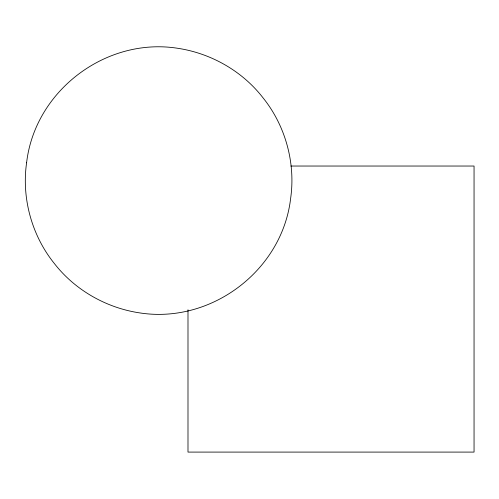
<?xml version="1.0" encoding="UTF-8"?>
<svg xmlns="http://www.w3.org/2000/svg" width="499" height="499" viewBox="0 0 499 499"><rect width="100%" height="100%" fill="white"/><g stroke="black" fill="none" stroke-linecap="round" stroke-linejoin="round"><path stroke-width="0.75" d="M290.886 166.036L474.05 166.036L474.05 452.088L187.992 452.088L187.992 309.792M26.597 162.793C21.494 198.215 31.855 235.647 54.329 263.484C75.131 290.275 106.655 308.095 140.175 312.967C211.651 323.888 282.372 270.171 290.636 198.365C295.739 162.936 285.378 125.505 262.904 97.673C242.109 70.877 210.578 53.056 177.058 48.185C105.588 37.269 34.861 90.98 26.597 162.793"/></g></svg>
